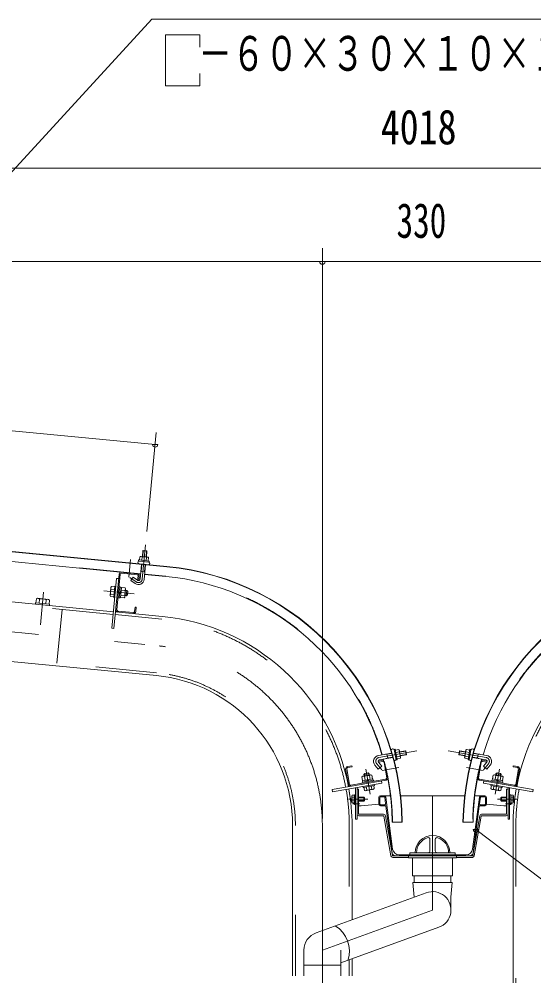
# Model space of a CAD drawing. Units: millimetres, scale not verified. Extents: x -31547 to 31550, y -14700 to 14700.
# Drawn here: x 19209 to 21905, y 6454 to 11466 of the extents above; entities that cross this region are included whole.
import ezdxf
from ezdxf.enums import TextEntityAlignment as Align

# ---------------------------------------------------------------- set-up
doc = ezdxf.new("R2010")
doc.units = ezdxf.units.MM
doc.header["$LTSCALE"] = 80
doc.linetypes.add('USER2', pattern=[10, 4, -6])
doc.linetypes.add('USER3', pattern=[24, 12, -5, 2, -5])
for name, color, linetype, lineweight in [('0-6_2-02BOLD', 7, 'Continuous', 18), ('0-7_2-12HIDDEN', 3, 'USER2', 18), ('0-8_2-22CENTER', 3, 'USER3', 18), ('0-9_2-42THIN', 4, 'Continuous', 18), ('0-A_2-52DIM', 3, 'Continuous', 18)]:
    doc.layers.add(name, color=color, linetype=linetype, lineweight=lineweight)
doc.styles.add('ＭＳ ゴシック', font='')
doc.styles.get('ＭＳ ゴシック').set_extended_font_data('MS Gothic')

msp = doc.modelspace()

# ---------------------------------------------------------------- linework, layer by layer
at = {"layer": '0-6_2-02BOLD'}
for p, q in [((19983.02, 8598.56), (14489.97, 9127.48)), ((14547.98, 9120.14), (19982.85, 8596.82)), ((19845.6, 8559.04), (17340.69, 8800.24)), ((19878.25, 8679.1), (19857.35, 8681.11)), ((19851.65, 8630.89), (19853.37, 8648.73)), ((19875.99, 8646.56), (19874.27, 8628.71)), ((17188.17, 8603.95), (19702.84, 8361.82)), ((19850.46, 8609.56), (19843.06, 8532.69)), ((19846.84, 8571.99), (19867.74, 8569.97)), ((19863.96, 8530.68), (19871.37, 8607.55)), ((19719.62, 8536.01), (19730.76, 8534.94)), ((19720.63, 8371.35), (19738.61, 8558.09)), ((19744.72, 8563.13), (19826.94, 8555.21)), ((19866.5, 8557.03), (19977.99, 8546.29)), ((19691.7, 8479.98), (19708.44, 8478.37)), ((19737.66, 8489.79), (19744.63, 8489.11)), ((19743.28, 8475.01), (19763.49, 8473.07)), ((19764.76, 8486.15), (19744.53, 8488.1)), ((19766.78, 8481.71), (19764.76, 8486.15)), ((19314.32, 8406.26), (19316.37, 8427.5)), ((19350.57, 8424.21), (19348.52, 8402.97)), ((19365.62, 8401.32), (19367.67, 8422.56)), ((19705.92, 8452.22), (19689.19, 8453.84)), ((19732.2, 8433), (19726.62, 8433.53)), ((19742.01, 8461.94), (19734.38, 8455.64)), ((19735.05, 8462.61), (19742.69, 8468.91)), ((19740.76, 8448.87), (19760.98, 8446.92)), ((19763.32, 8445.83), (19770.28, 8445.16)), ((19294.85, 8408.14), (19294.18, 8401.17)), ((19713.98, 8360.74), (19957.86, 8337.26)), ((19807.89, 8357.33), (19725.67, 8365.25)), ((21160.01, 7621.11), (21091.69, 7609.06)), ((21199.98, 7627.7), (21182.33, 7624.59)), ((21232.23, 7632.52), (21201.87, 7627.16)), ((21517.43, 7632.52), (21547.8, 7627.16)), ((21549.69, 7627.7), (21567.34, 7624.59)), ((21589.66, 7621.11), (21657.98, 7609.06)), ((21090.75, 7573.45), (21114.19, 7577.58)), ((21095.79, 7585.8), (21166.43, 7598.25)), ((21120.76, 7572.5), (21135.02, 7491.69)), ((21139.85, 7593.57), (21135.76, 7616.83)), ((21186.27, 7602.21), (21203.93, 7605.32)), ((21563.39, 7602.21), (21545.73, 7605.32)), ((21653.88, 7585.8), (21583.24, 7598.25)), ((21609.81, 7593.57), (21613.91, 7616.83)), ((21628.9, 7572.5), (21614.64, 7491.69)), ((21658.91, 7573.45), (21635.48, 7577.58)), ((20933.73, 7456.2), (20919.37, 7537.54)), ((20924.9, 7538.52), (20939.24, 7457.17)), ((21090.56, 7536.89), (21073.02, 7557.79)), ((21659.1, 7536.89), (21676.64, 7557.79)), ((21820.23, 7545.01), (21796.79, 7549.14)), ((21810.42, 7457.17), (21824.76, 7538.52)), ((21830.29, 7537.54), (21815.94, 7456.2)), ((20945.73, 7452.63), (21130.48, 7485.21)), ((21021.43, 7478.78), (21017.9, 7498.78)), ((21028.68, 7472.95), (21034.35, 7481.06)), ((21041.25, 7482.28), (21035.58, 7474.16)), ((21036.9, 7517.05), (21042.98, 7512.78)), ((21043.77, 7503.34), (21047.29, 7483.34)), ((21619.18, 7485.21), (21803.94, 7452.63)), ((21643.21, 7475.28), (21641.27, 7464.25)), ((21684.79, 7479.33), (21683.81, 7473.81)), ((21702.37, 7483.34), (21705.9, 7503.34)), ((21705.48, 7505.89), (21706.68, 7512.78)), ((21708.42, 7482.28), (21714.08, 7474.16)), ((21720.98, 7472.95), (21715.31, 7481.06)), ((21728.24, 7478.78), (21731.77, 7498.78)), ((21740.97, 7469.42), (21742.18, 7476.32)), ((21030.43, 7427.75), (21027.5, 7444.31)), ((21053.37, 7448.87), (21056.3, 7432.31)), ((21679.92, 7451.75), (21680.9, 7457.27)), ((21693.37, 7432.31), (21696.29, 7448.87)), ((21719.24, 7427.75), (21722.16, 7444.31)), ((21735.1, 7442.02), (21732.18, 7425.47)), ((20965.68, 7390.42), (20953.45, 7390.42)), ((20953.45, 7370.21), (20965.68, 7370.21)), ((20987.38, 7390.82), (21014.68, 7390.82)), ((21014.68, 7369.82), (20987.38, 7369.82)), ((21093.08, 7354.07), (21093.08, 7389.07)), ((21098.33, 7389.07), (21098.33, 7354.07)), ((21101.83, 7397.82), (21153.9, 7397.82)), ((21120.42, 7392.57), (21101.83, 7392.57)), ((21123.89, 7389.53), (21128.56, 7354.53)), ((21165.37, 7118.44), (21129.09, 7390.22)), ((21206.76, 7397.82), (21542.9, 7397.82)), ((21584.29, 7118.44), (21620.57, 7390.22)), ((21595.77, 7397.82), (21647.83, 7397.82)), ((21625.77, 7389.53), (21621.1, 7354.53)), ((21647.83, 7392.57), (21629.24, 7392.57)), ((21651.33, 7389.07), (21651.33, 7354.07)), ((21656.58, 7354.07), (21656.58, 7389.07)), ((21762.28, 7390.82), (21734.98, 7390.82)), ((21734.98, 7369.82), (21762.28, 7369.82)), ((21796.21, 7390.42), (21783.98, 7390.42)), ((21783.98, 7370.21), (21796.21, 7370.21)), ((20965.68, 7358.44), (20971.28, 7358.44)), ((21001.13, 7344.7), (21093.15, 7352.98)), ((21101.83, 7350.57), (21125.09, 7350.57)), ((21126.73, 7345.32), (21101.83, 7345.32)), ((21130.2, 7342.28), (21162.8, 7098)), ((21619.46, 7342.28), (21586.86, 7098)), ((21647.83, 7345.32), (21622.94, 7345.32)), ((21624.57, 7350.57), (21647.83, 7350.57)), ((21656.51, 7352.98), (21748.53, 7344.7)), ((20989.13, 7300.87), (21118.16, 7300.87)), ((21118.16, 7292.82), (20989.13, 7292.82)), ((21119.88, 7291.37), (21156.65, 7082.87)), ((21164.58, 7084.26), (21127.81, 7292.77)), ((21585.09, 7084.26), (21621.85, 7292.77)), ((21629.78, 7291.37), (21593.01, 7082.87)), ((21760.53, 7300.87), (21631.5, 7300.87)), ((21631.5, 7292.82), (21760.53, 7292.82)), ((20641.41, 6453.9), (20641.41, 7241.41)), ((20953.26, 7241.41), (20953.26, 6747.88)), ((21215.65, 7258.78), (21163.15, 7258.78)), ((21586.51, 7258.78), (21534.01, 7258.78)), ((21796.42, 7241.41), (21796.42, 5778.4)), ((21360.83, 7109.07), (21360.83, 7167.86)), ((21388.83, 7167.86), (21388.83, 7109.07)), ((21583.36, 7082.82), (21166.3, 7082.82)), ((21166.3, 7074.77), (21248.83, 7074.77)), ((21549.6, 7088.07), (21200.07, 7088.07)), ((21248.83, 7082.82), (21248.83, 7071.62)), ((21248.83, 7071.62), (21500.83, 7071.62)), ((21269.84, 7071.62), (21269.84, 6977.12)), ((21493.83, 7098.57), (21493.83, 7088.07)), ((21500.83, 7071.62), (21500.83, 7082.82)), ((21500.83, 7074.77), (21583.36, 7074.77)), ((21278.57, 6943.31), (21278.57, 6977.12)), ((21471.08, 6977.12), (21471.08, 6943.31)), ((21341.92, 6889.36), (20764.42, 6679.14)), ((20893.57, 6521.34), (21407.77, 6708.47)), ((20701.08, 6588.7), (20701.08, 6453.91)), ((20893.57, 6453.91), (20893.57, 6588.7)), ((20953.26, 6543.06), (20953.26, 6453.9)), ((20893.57, 6510.13), (20701.06, 6510.13))]:
    msp.add_line(p, q, dxfattribs=at)
for points in [[(14633.79, 8849.91), (14622.33, 8840.47), (14594.45, 8550.95), (14603.9, 8539.49), (19927.96, 8026.85)], [(19854.4, 8650.41), (19857.35, 8681.11), (19859.26, 8682.69), (19876.68, 8681.01), (19878.25, 8679.1), (19875.3, 8648.4)], [(19885.58, 8627.63), (19887.3, 8645.47), (19884.44, 8647.51), (19845.25, 8651.29), (19842.05, 8649.83), (19840.32, 8631.98)], [(19733.03, 8558.63), (19705.59, 8273.65), (19694.45, 8274.72), (19719.61, 8536.01)], [(19828.58, 8526.1), (19806.36, 8541.94), (19794.17, 8524.85), (19816.39, 8509.01)], [(19831.98, 8549.1), (19829.7, 8525.41), (19835.27, 8524.87), (19837.56, 8548.56)], [(19709.69, 8491.45), (19692.95, 8493.06), (19690.13, 8489.09), (19685.9, 8445.19), (19687.92, 8440.76), (19704.66, 8439.15)], [(19709.9, 8435.15), (19704.32, 8435.68), (19710.03, 8494.91), (19715.6, 8494.38)], [(19732.2, 8433), (19737.9, 8492.23), (19732.32, 8492.76)], [(19744.63, 8489.11), (19739.4, 8434.77), (19732.43, 8435.44)], [(19766.78, 8481.71), (19762.55, 8437.81), (19759.72, 8433.85), (19739.5, 8435.79)], [(19766, 8473.7), (19772.97, 8473.03), (19777.7, 8467.3), (19776.02, 8449.88), (19770.28, 8445.16), (19772.97, 8473.03)], [(19367.67, 8422.56), (19362.52, 8426.23), (19305.03, 8431.77), (19299.27, 8429.15), (19297.23, 8407.91)], [(19294.85, 8408.14), (19368.01, 8401.09), (19367.34, 8394.12)], [(19819.58, 8361.83), (19821.85, 8385.51), (19816.28, 8386.05), (19814, 8362.36)], [(21180.35, 7635.79), (21198.01, 7638.9), (21200.27, 7636.21), (21207.11, 7597.43), (21205.9, 7594.13), (21188.25, 7591.01)], [(21205.51, 7606.48), (21235.89, 7611.84), (21237.31, 7613.87), (21234.27, 7631.1), (21232.23, 7632.52), (21235.89, 7611.84)], [(21544.15, 7606.48), (21513.78, 7611.84), (21517.43, 7632.52), (21515.4, 7631.1), (21512.36, 7613.87), (21513.78, 7611.84)], [(21569.31, 7635.79), (21551.66, 7638.9), (21549.39, 7636.21), (21542.55, 7597.43), (21543.76, 7594.13), (21561.42, 7591.01)], [(21113.22, 7583.1), (21089.78, 7578.97), (21090.76, 7573.45)], [(21091.12, 7572.98), (21108.67, 7552.08), (21090.56, 7536.89)], [(21636.45, 7583.1), (21659.88, 7578.97), (21658.9, 7573.45)], [(21658.54, 7572.98), (21640.99, 7552.08), (21659.1, 7536.89)], [(20928.47, 7550.52), (20951.9, 7554.65), (20952.87, 7549.14), (20929.44, 7545.01)], [(21796.79, 7549.14), (21797.76, 7554.65), (21821.2, 7550.52)], [(21131.45, 7479.69), (20848.19, 7429.74), (20850.13, 7418.71), (21108.4, 7464.25), (21106.45, 7475.28)], [(21060.23, 7485.62), (21056.71, 7505.63), (21052.12, 7507.29), (21008.69, 7499.63), (21004.96, 7496.5), (21008.49, 7476.5)], [(21065.85, 7473.81), (21064.87, 7479.33), (21006.28, 7468.99), (21007.25, 7463.48)], [(21008.69, 7469.42), (21007.48, 7476.32), (21061.24, 7485.8), (21062.46, 7478.9)], [(21036.9, 7517.05), (21019.67, 7514), (21015.4, 7507.92)], [(21016.63, 7501.03), (21015.4, 7507.92), (21042.98, 7512.78), (21044.19, 7505.89)], [(21641.27, 7464.25), (21899.54, 7418.71), (21901.48, 7429.74), (21618.21, 7479.69)], [(21684.79, 7479.33), (21743.39, 7468.99), (21742.42, 7463.48)], [(21742.18, 7476.32), (21688.42, 7485.8), (21687.2, 7478.9)], [(21740.97, 7499.63), (21697.54, 7507.29), (21692.96, 7505.63), (21689.44, 7485.62)], [(21733.04, 7501.03), (21734.26, 7507.92), (21730, 7514), (21712.77, 7517.05), (21706.68, 7512.78), (21734.26, 7507.92)], [(21740.97, 7499.63), (21744.71, 7496.5), (21741.17, 7476.5)], [(20979.33, 7441.49), (20979.33, 7275.32), (20971.28, 7275.32), (20971.28, 7440.08)], [(20979.33, 7432.82), (20987.38, 7432.82), (20987.38, 7302.62)], [(21068.77, 7457.27), (21069.74, 7451.75), (21011.14, 7441.42), (21010.17, 7446.94)], [(21014.57, 7442.02), (21017.49, 7425.47), (21022.07, 7423.8), (21065.49, 7431.46), (21069.23, 7434.59), (21066.3, 7451.15)], [(21679.92, 7451.75), (21738.53, 7441.42), (21739.5, 7446.94)], [(21732.18, 7425.47), (21727.59, 7423.8), (21684.17, 7431.46), (21680.43, 7434.59), (21683.36, 7451.15)], [(21770.33, 7432.82), (21762.28, 7432.82), (21762.28, 7302.62)], [(21778.38, 7440.08), (21778.38, 7275.32), (21770.33, 7275.32), (21770.33, 7441.49)], [(20965.68, 7400.53), (20953.45, 7400.53), (20951.68, 7397.47)], [(20951.68, 7397.47), (20951.68, 7363.17), (20953.45, 7360.11), (20965.68, 7360.11)], [(20965.68, 7358.44), (20965.68, 7402.19), (20971.28, 7402.19)], [(21778.38, 7358.44), (21783.98, 7358.44), (21783.98, 7402.19), (21778.38, 7402.19)], [(21783.98, 7400.53), (21796.21, 7400.53), (21797.98, 7397.47), (21797.98, 7363.17), (21796.21, 7360.11), (21783.98, 7360.11)], [(21493.84, 7088.07), (21493.84, 7098.57), (21255.84, 7098.57), (21255.84, 7088.07)], [(21269.84, 6977.12), (21479.83, 6977.12), (21479.83, 7071.62)], [(21471.08, 6798.91), (21471.08, 6866.34), (21478.08, 6943.31), (21271.57, 6943.31), (21278.58, 6866.31)]]:
    msp.add_lwpolyline(points, dxfattribs=at)
for points in [[(19890.29, 8621.54), (19834.55, 8626.92), (19835.08, 8632.49), (19890.83, 8627.12)], [(21189.16, 7585.82), (21183.65, 7584.85), (21173.93, 7639.99), (21179.44, 7640.97)], [(21560.51, 7585.82), (21570.23, 7640.97), (21575.74, 7639.99), (21566.02, 7584.85)], [(21014.68, 7369.82), (21018.18, 7373.32), (21018.18, 7387.32), (21014.68, 7390.81)], [(21734.98, 7369.82), (21734.98, 7390.81), (21731.48, 7387.32), (21731.48, 7373.32)]]:
    msp.add_lwpolyline(points, close=True, dxfattribs=at)
for centre, radius, start, end in [((19837.37, 8619.61), 7, 84.4998, 264.4998), ((19846.91, 8641.02), 10.06, 50.11574, 110.11574), ((19861.23, 8611.96), 37.62, 66.91203, 102.08795), ((19880.85, 8637.75), 10.06, 58.88425, 118.88425), ((19886.14, 8614.91), 7, 264.50061, 84.50061), ((19852.34, 7241.41), 1361.67, 0.73094, 84.50003), ((19852.34, 7241.41), 1363.42, 0.73001, 84.5), ((22897.33, 7241.41), 1363.42, 95.5, 179.26999), ((22897.33, 7241.41), 1361.67, 95.49997, 179.26906), ((19744.19, 8557.56), 11.2, 84.4973, 174.4973), ((19744.19, 8557.56), 5.6, 84.4973, 174.4973), ((19833.91, 8533.58), 30.18, 234.5, 354.5), ((19826.41, 8549.63), 5.6, 354.5092, 84.50122), ((19826.41, 8549.63), 11.2, 354.50143, 84.50122), ((19833.91, 8533.58), 9.19, 234.5, 354.5), ((19852.34, 7241.41), 1310.92, 16.43245, 84.5), ((22897.33, 7241.41), 1310.92, 95.5, 163.56755), ((19724.46, 8463.63), 36.61, 153.47365, 195.52446), ((19699.93, 8485.79), 10.07, 174.49905, 215.22588), ((19728.22, 8463.27), 36.61, 333.47365, 15.52446), ((19756.53, 8480.34), 10.07, 313.77223, 354.49905), ((19306.86, 8418.29), 13.24, 44.06885, 84.5), ((19329.15, 8381), 48.23, 63.6357, 105.3643), ((19358.15, 8413.35), 13.24, 84.5, 124.92831), ((19696.14, 8446.56), 10.07, 133.77223, 174.49905), ((19752.75, 8441.12), 10.07, 354.49905, 35.22588), ((19726.2, 8370.82), 11.2, 174.4973, 264.48845), ((19726.2, 8370.82), 5.6, 174.4973, 264.48845), ((19808.42, 8362.9), 11.2, 264.49953, 354.50208), ((19808.42, 8362.9), 5.6, 264.49953, 354.5092), ((19852.34, 7241.41), 1100.92, 10.65323, 84.50005), ((22897.33, 7241.41), 1100.92, 95.49995, 169.34677), ((19852.34, 7241.41), 789.08, 0, 84.50003), ((21166.33, 7635.1), 8.33, 10.01471, 190.01471), ((21190.81, 7631.86), 10.06, 335.62325, 35.62325), ((21166.64, 7610.28), 37.62, 352.41954, 27.59546), ((21583.02, 7610.28), 37.62, 152.40454, 187.58046), ((21558.85, 7631.86), 10.06, 144.37675, 204.37675), ((21583.34, 7635.1), 8.33, 349.98529, 169.98529), ((21097.15, 7578.04), 31.5, 99.99847, 220.00092), ((21097.15, 7578.04), 7.88, 100.00249, 220.00249), ((21115.17, 7572.07), 11.2, 75.34628, 100.00198), ((21115.17, 7572.07), 5.6, 14.67992, 100.00677), ((19852.34, 7241.41), 1310.92, 0.75925, 15.39432), ((21177.24, 7587.27), 5.89, 190.00774, 10.00774), ((21196.74, 7598.28), 10.06, 344.39175, 44.39175), ((21552.92, 7598.28), 10.06, 135.60825, 195.60825), ((21572.43, 7587.27), 5.89, 169.99226, 349.99226), ((22897.33, 7241.41), 1310.92, 164.60568, 179.24075), ((21634.5, 7572.07), 5.6, 79.99323, 165.32008), ((21634.5, 7572.07), 11.2, 79.99802, 104.65372), ((21652.51, 7578.04), 7.88, 319.99751, 79.99751), ((21652.51, 7578.04), 31.5, 319.99908, 80.00153), ((20930.41, 7539.49), 11.2, 100.00313, 190.00211), ((20930.41, 7539.49), 5.6, 100.00652, 190.00652), ((21819.26, 7539.49), 5.6, 349.99348, 79.99348), ((21819.26, 7539.49), 11.2, 349.99789, 79.99687), ((21012.75, 7490.13), 10.07, 59.27591, 100.00273), ((21036.77, 7467.41), 36.61, 78.97455, 121.02536), ((21051.56, 7496.97), 10.07, 100.00273, 140.72955), ((21129.51, 7490.72), 5.6, 280.00652, 10.00652), ((21129.51, 7490.72), 11.2, 280.00217, 340.37393), ((21620.15, 7490.72), 11.2, 199.62607, 259.99783), ((21620.15, 7490.72), 5.6, 169.99348, 259.99348), ((21698.11, 7496.97), 10.07, 39.27045, 79.99727), ((21712.89, 7467.41), 36.61, 58.97464, 101.02545), ((21736.91, 7490.13), 10.07, 79.99727, 120.72409), ((20944.76, 7458.15), 11.2, 190.01096, 280.00211), ((19852.34, 7241.41), 1100.92, 0, 10.0701), ((19852.36, 7241.27), 1100.93, 7.7531, 10.07008), ((20944.76, 7458.15), 5.6, 190.01537, 280.00652), ((21022.64, 7434.12), 10.07, 280.00273, 320.72955), ((21037.42, 7463.68), 36.61, 258.97455, 301.02536), ((21061.43, 7440.96), 10.07, 239.27591, 280.00273), ((21688.23, 7440.96), 10.07, 259.99727, 300.72409), ((21712.24, 7463.68), 36.61, 238.97464, 281.02545), ((21727.03, 7434.12), 10.07, 219.27045, 259.99727), ((22897.33, 7241.41), 1100.92, 169.9299, 180), ((21804.91, 7458.15), 11.2, 259.99789, 349.98904), ((21804.91, 7458.15), 5.6, 259.99348, 349.98463), ((22897.3, 7241.27), 1100.93, 169.92992, 172.2469), ((20995.24, 7396.88), 52.5, 187.75275, 213.93475), ((20959.79, 7395.47), 8.11, 180, 218.53142), ((20981.47, 7380.32), 29.79, 160.16866, 199.8291), ((20959.79, 7365.16), 8.11, 141.45375, 180), ((21101.83, 7389.07), 8.75, 90, 180), ((21101.83, 7389.07), 3.5, 90, 180), ((21120.42, 7389.07), 8.75, 7.60199, 90), ((21120.42, 7389.07), 3.5, 7.60419, 90), ((21629.24, 7389.07), 8.75, 90, 172.39801), ((21629.24, 7389.07), 3.5, 90, 172.39581), ((21647.83, 7389.07), 8.75, 0, 90), ((21647.83, 7389.07), 3.5, 0, 90), ((21789.87, 7395.47), 8.11, 321.46858, 0), ((21768.19, 7380.32), 29.79, 340.1709, 19.83134), ((21789.88, 7365.16), 8.11, 0, 38.54625), ((21754.43, 7396.88), 52.5, 326.06525, 352.24725), ((20995.24, 7396.88), 52.5, 224.45744, 242.85269), ((20995.24, 7396.88), 52.5, 261.39389, 276.44838), ((21101.83, 7354.07), 8.75, 180, 270), ((21101.83, 7354.07), 3.5, 180, 270), ((21125.09, 7354.07), 3.5, 270, 7.60158), ((21126.73, 7341.82), 3.5, 7.60419, 90), ((21622.94, 7341.82), 3.5, 90, 172.39581), ((21624.57, 7354.07), 3.5, 172.39842, 270), ((21647.83, 7354.07), 3.5, 270, 0), ((21647.83, 7354.07), 8.75, 270, 0), ((21754.43, 7396.88), 52.5, 263.55162, 278.60611), ((21754.43, 7396.88), 52.5, 297.14731, 315.54256), ((20989.13, 7302.62), 9.8, 180, 270), ((20989.13, 7302.62), 1.75, 180, 270), ((21118.16, 7291.07), 9.8, 10.00009, 90), ((21118.16, 7291.07), 1.75, 10.00024, 90), ((21631.5, 7291.07), 9.8, 90, 169.99991), ((21631.5, 7291.07), 1.75, 90, 169.99976), ((21760.53, 7302.62), 1.75, 270, 0), ((21760.53, 7302.62), 9.8, 270, 0), ((21374.83, 7098.57), 91, 0, 180), ((21374.83, 7098.57), 84, 109.47118, 180), ((21350.34, 7167.86), 10.5, 0, 109.47488), ((21399.33, 7167.86), 10.5, 70.52512, 180), ((21374.83, 7098.57), 84, 0, 70.52882), ((21200.07, 7123.07), 35, 187.60286, 270), ((21549.6, 7123.07), 35, 270, 352.39714), ((21166.3, 7084.57), 9.8, 189.99997, 270), ((21180.15, 7100.32), 17.5, 187.60313, 270), ((21166.3, 7084.57), 1.75, 190.00024, 270), ((21350.34, 7109.07), 10.5, 270, 0), ((21399.33, 7109.07), 10.5, 180, 270), ((21569.51, 7100.32), 17.5, 270, 352.39687), ((21583.36, 7084.57), 1.75, 270, 349.99976), ((21583.36, 7084.57), 9.8, 270, 350.00003), ((21374.84, 6798.91), 96.25, 289.99896, 110.00061), ((20797.34, 6588.7), 96.25, 110.0018, 180), ((20784.04, 6583.88), 154.95, 341.60916, 58.39587)]:
    msp.add_arc(centre, radius, start, end, dxfattribs=at)
at = {"layer": '0-7_2-12HIDDEN'}
for p, q in [((19845.76, 8560.79), (17340.85, 8801.98)), ((19701.42, 8347.18), (17186.76, 8589.32)), ((19929.37, 8041.48), (14622.72, 8552.44)), ((19978.15, 8548.04), (19866.67, 8558.77)), ((19433.87, 8372.95), (19406.79, 8091.8)), ((19956.45, 8322.63), (19712.57, 8346.11)), ((20656.11, 6453.9), (20656.11, 7241.41)), ((20938.56, 7241.41), (20938.56, 6742.53)), ((21811.12, 7241.41), (21811.12, 5778.4)), ((20938.56, 6537.72), (20938.56, 6453.9))]:
    msp.add_line(p, q, dxfattribs=at)
for centre, radius, start, end in [((19852.34, 7241.41), 1312.67, 16.42381, 84.5), ((22897.33, 7241.41), 1312.67, 95.5, 163.57619), ((19852.34, 7241.41), 1086.22, 10.66211, 84.50003), ((22897.33, 7241.41), 1086.22, 95.49997, 169.33789), ((19852.34, 7241.41), 803.77, 0, 84.50003), ((19852.34, 7241.41), 1312.67, 0.75822, 15.3871), ((22897.33, 7241.41), 1312.67, 164.6129, 179.24178), ((19852.34, 7241.41), 1086.22, 0, 10.07104), ((22897.33, 7241.41), 1086.22, 169.92896, 180)]:
    msp.add_arc(centre, radius, start, end, dxfattribs=at)
at = {"layer": '0-8_2-22CENTER'}
for p, q in [((14531.74, 8703.08), (19942.91, 8182.06)), ((19870.87, 8712.01), (19853.51, 8531.69)), ((19784.15, 8541.75), (19793.08, 8634.42)), ((19822.48, 8517.56), (19789.01, 8541.42)), ((19811.69, 8455.23), (19653.17, 8470.5)), ((19320.69, 8293.13), (19337.13, 8463.84)), ((21093.74, 7597.43), (21292.65, 7632.5)), ((21457.01, 7632.5), (21655.92, 7597.43)), ((21024.59, 7536.47), (21047.58, 7406.06)), ((21108.5, 7533.89), (21082.08, 7565.39)), ((21110.77, 7529.36), (21198, 7544.74)), ((21638.89, 7529.36), (21551.66, 7544.74)), ((21667.59, 7565.39), (21641.16, 7533.89)), ((21725.07, 7536.47), (21702.09, 7406.06)), ((21035.68, 7380.32), (20934.18, 7380.32)), ((21713.98, 7380.32), (21815.48, 7380.32)), ((20957.28, 7355.82), (20993.33, 7355.82)), ((21792.38, 7355.82), (21756.33, 7355.82)), ((20797.34, -1302.1), (20797.34, 7241.41))]:
    msp.add_line(p, q, dxfattribs=at)
msp.add_lwpolyline([(21374.83, 7397.82), (21374.83, 6798.91), (20797.34, 6588.7)], dxfattribs=at)
for centre, radius, start, end in [((19833.91, 8533.58), 19.69, 234.5, 354.5), ((19852.34, 7241.41), 945, 0, 84.50003), ((21097.15, 7578.04), 19.69, 100.00238, 219.99998), ((21652.51, 7578.04), 19.69, 320.00002, 79.99762)]:
    msp.add_arc(centre, radius, start, end, dxfattribs=at)
at = {"layer": '0-9_2-42THIN'}
for p, q in [((19859.26, 8682.69), (19856.14, 8650.24)), ((19873.56, 8648.56), (19876.68, 8681.01)), ((19846.21, 8565.49), (19848.58, 8571.82)), ((19848.58, 8571.82), (19852.2, 8609.39)), ((19869.62, 8607.71), (19866, 8570.13)), ((19866, 8570.14), (19867.12, 8563.47)), ((19763.66, 8449.31), (19774.11, 8448.3)), ((19776.12, 8469.2), (19765.67, 8470.21)), ((21160.59, 7619.05), (21136.13, 7614.74)), ((21202.17, 7625.43), (21234.27, 7631.1)), ((21547.49, 7625.43), (21515.4, 7631.1)), ((21589.07, 7619.05), (21613.54, 7614.74)), ((21136.13, 7614.73), (21127.92, 7615.45)), ((21237.31, 7613.86), (21205.21, 7608.2)), ((21512.36, 7613.86), (21544.46, 7608.2)), ((21613.54, 7614.73), (21621.74, 7615.45)), ((21018.25, 7511.97), (21020.06, 7501.64)), ((21040.75, 7505.28), (21038.92, 7515.62)), ((21710.75, 7515.62), (21708.91, 7505.28)), ((21729.6, 7501.64), (21731.41, 7511.97)), ((21017.48, 7388.02), (20987.38, 7388.02)), ((20987.38, 7372.62), (21017.48, 7372.62)), ((21732.18, 7388.02), (21762.28, 7388.02)), ((21762.28, 7372.62), (21732.19, 7372.62))]:
    msp.add_line(p, q, dxfattribs=at)
for points in [[(21132.02, 7592.19), (21139.49, 7595.67), (21165.86, 7600.32)], [(21617.64, 7592.19), (21610.18, 7595.67), (21583.81, 7600.32)]]:
    msp.add_lwpolyline(points, dxfattribs=at)
at = {"layer": '0-A_2-52DIM'}
for p, q in [((19904.83, 11465.9), (17291.9, 8618.92)), ((22914.84, 11465.9), (19904.84, 11465.9)), ((28406.32, 10685.45), (14343.34, 10685.45)), ((20797.34, 7277.93), (20797.34, 10265.45)), ((14343.34, 10195.45), (28406.32, 10195.45)), ((20811.34, 10195.45), (20783.34, 10195.45)), ((14413.45, 9767.92), (19921.47, 9237.56)), ((19927.55, 9300.62), (19877.58, 8781.69)), ((19935.47, 9237.55), (19907.47, 9237.55)), ((21615.64, 7220.38), (21587.64, 7220.38))]:
    msp.add_line(p, q, dxfattribs=at)
for points in [[(19974.83, 11383.91), (19974.83, 11115.9), (20155.13, 11115.9), (20155.13, 11181.46)], [(20155.13, 11318.37), (20155.13, 11383.91), (19974.83, 11383.91)], [(25245.2, 6396.09), (22690.19, 6396.09), (21601.64, 7220.38)]]:
    msp.add_lwpolyline(points, dxfattribs=at)
for centre in [(20797.34, 10195.45), (19921.47, 9237.55), (21601.64, 7220.38)]:
    msp.add_arc(centre, 14, 180, 0, dxfattribs=at)

# ---------------------------------------------------------------- texts
at = {"layer": '0-A_2-52DIM', "color": 7, "style": 'ＭＳ ゴシック'}
for s, width, p in [('\u3000－６０×３０×１０×１．６', 0.7, (19974.83, 11140.77)), ('4018', 0.8, (21103.23, 10755.45)), ('330', 0.7, (21186.08, 10265.45))]:
    msp.add_text(s, height=182.3, dxfattribs=dict(at, width=width)).set_placement(p, align=Align.BOTTOM_LEFT)

doc.saveas('drawing.dxf')
